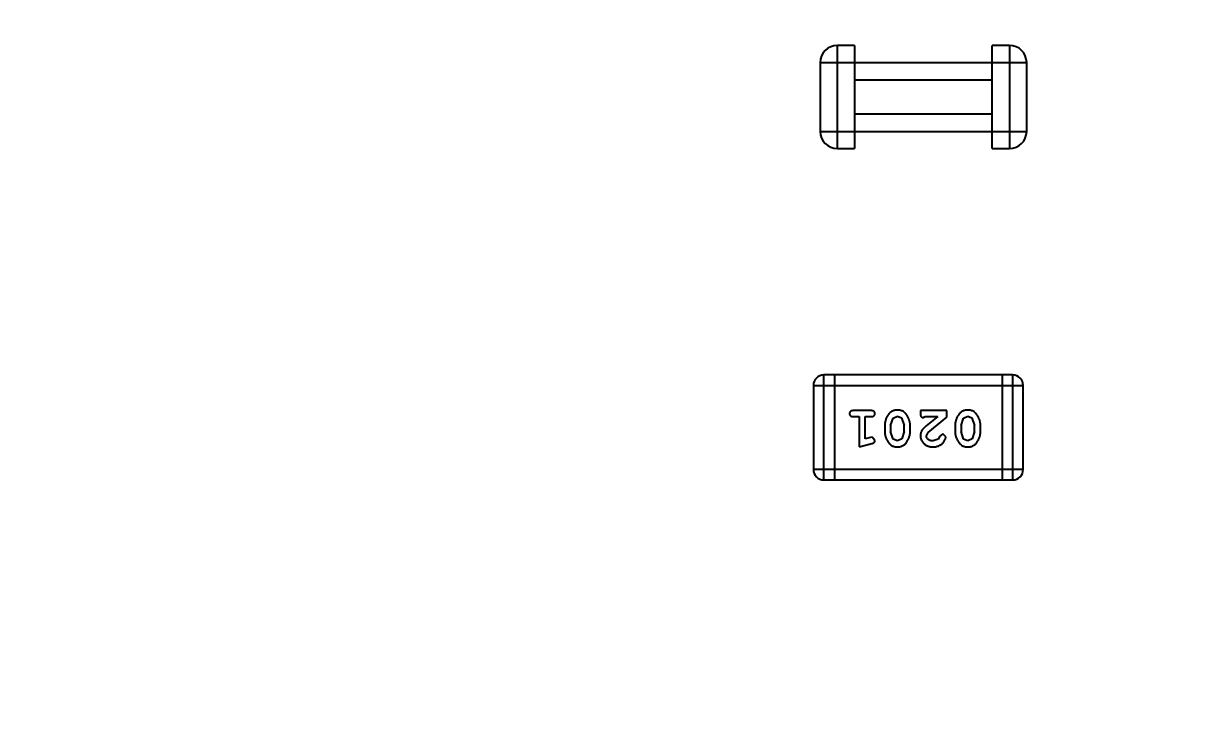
# Model space of a CAD drawing. Header units: millimetres. Extents: x -1 to 131, y 28 to 94.
# Drawn here: x 116.828 to 120.203, y 61.473 to 63.465 of the extents above; entities that cross this region are included whole.
import ezdxf

# ---------------------------------------------------------------- set-up
doc = ezdxf.new("R2010")
doc.units = ezdxf.units.MM
doc.header["$LTSCALE"] = 1.21
doc.header["$MEASUREMENT"] = 0
doc.header["$PDMODE"] = 3
doc.header["$PDSIZE"] = 0.3125
doc.layers.get('0').update_dxf_attribs({"linetype": 'CONTINUOUS'})
doc.layers.get('DEFPOINTS').update_dxf_attribs({"linetype": 'CONTINUOUS'})
doc.layers.add('Dim', color=3, linetype='CONTINUOUS', lineweight=25)
doc.styles.get("Standard").update_dxf_attribs({"font": 'txt', "width": 0.8})
doc.dimstyles.get("Standard").update_dxf_attribs({"dimtxt": 0.15625, "dimasz": 0.1875, "dimexe": 0.125, "dimexo": 0.0625, "dimgap": 0.09, "dimtad": 0, "dimtih": 1, "dimtoh": 1, "dimzin": 4, "dimdsep": 46, "dimtxsty": 'Standard', "dimblk": '_FILLED', "dimblk1": '_FILLED', "dimblk2": '_FILLED', "dimcen": 0.09, "dimazin": 1, "dimtp": 0.01, "dimtm": 0.01, "dimtfac": 1, "dimtofl": 0, "dimtmove": 0, "dimatfit": 3, "dimldrblk": '_FILLED', "dimfxl": 1, "dimtolj": 1, "dimtzin": 4, "dimarcsym": 0})

# ---------------------------------------------------------------- blocks, each defined once
blk = doc.blocks.new('_FILLED')
at = {"color": 0, "linetype": 'ByBlock'}
blk.add_solid([(0, 0), (-1, 0.1667), (-1, -0.1667)], dxfattribs=at)
blk = doc.blocks.new('*D24')
at = {"color": 0, "linetype": 'ByBlock', "lineweight": -2}
for p, q in [((102.1848, 59.1277), (102.1848, 69.0592)), ((123.7348, 59.1277), (123.7348, 69.0592)), ((102.1848, 68.9342), (111.4032, 68.9342)), ((123.7348, 68.9342), (114.5165, 68.9342))]:
    blk.add_line(p, q, dxfattribs=at)
at = {"layer": 'DEFPOINTS', "color": 0, "linetype": 'ByBlock'}
for p in [(102.1848, 59.0652), (123.7348, 59.0652)]:
    blk.add_point(p, dxfattribs=at)
at = {"color": 0, "linetype": 'ByBlock', "lineweight": -2, "rotation": 180}
blk.add_blockref('_FILLED', (102.1848, 68.9342), dxfattribs=at)
at = {"color": 0, "linetype": 'ByBlock', "lineweight": -2}
blk.add_blockref('_FILLED', (123.7348, 68.9342), dxfattribs=at)
at = {"color": 0, "linetype": 'ByBlock', "lineweight": -2, "insert": (112.9598, 68.9342), "char_height": 1, "attachment_point": 5}
blk.add_mtext('\\A1;21.55', dxfattribs=at)
blk = doc.blocks.new('*D25')
at = {"color": 0, "linetype": 'ByBlock', "lineweight": -2}
for p, q in [((99.4598, 55.5277), (99.4598, 71.01)), ((126.4597, 55.5277), (126.4597, 71.01)), ((99.4598, 70.885), (111.4031, 70.885)), ((126.4597, 70.885), (114.5164, 70.885))]:
    blk.add_line(p, q, dxfattribs=at)
at = {"layer": 'DEFPOINTS', "color": 0, "linetype": 'ByBlock'}
for p in [(99.4598, 55.4652), (126.4597, 55.4652)]:
    blk.add_point(p, dxfattribs=at)
at = {"color": 0, "linetype": 'ByBlock', "lineweight": -2, "rotation": 180}
blk.add_blockref('_FILLED', (99.4598, 70.885), dxfattribs=at)
at = {"color": 0, "linetype": 'ByBlock', "lineweight": -2}
blk.add_blockref('_FILLED', (126.4597, 70.885), dxfattribs=at)
at = {"color": 0, "linetype": 'ByBlock', "lineweight": -2, "insert": (112.9597, 70.885), "char_height": 1, "attachment_point": 5}
blk.add_mtext('\\A1;27.00', dxfattribs=at)

msp = doc.modelspace()

# ---------------------------------------------------------------- linework, layer by layer
at = {"color": 7, "linetype": 'Continuous'}
for p, q in [((119.1938, 63.101), (119.1938, 63.401)), ((119.2438, 63.401), (119.1938, 63.401)), ((119.2438, 63.401), (119.2438, 63.101)), ((119.6438, 63.101), (119.6438, 63.401)), ((119.6938, 63.401), (119.6438, 63.401)), ((119.6938, 63.401), (119.6938, 63.101)), ((119.1438, 63.351), (119.1438, 63.151)), ((119.1438, 63.351), (119.7438, 63.351)), ((119.7438, 63.151), (119.7438, 63.351)), ((119.2438, 63.301), (119.6438, 63.301)), ((119.6438, 63.201), (119.2438, 63.201)), ((119.1438, 63.151), (119.7438, 63.151)), ((119.1938, 63.101), (119.2438, 63.101)), ((119.6438, 63.101), (119.6938, 63.101)), ((119.1544, 62.1385), (119.1544, 62.4433)), ((119.7031, 62.4433), (119.1544, 62.4433)), ((119.1849, 62.4433), (119.1849, 62.1385)), ((119.6726, 62.4433), (119.6726, 62.1385)), ((119.7031, 62.4433), (119.7031, 62.1385)), ((119.124, 62.4128), (119.124, 62.1689)), ((119.124, 62.4128), (119.7336, 62.4128)), ((119.7336, 62.1689), (119.7336, 62.4128)), ((119.2919, 62.3396), (119.24, 62.3396)), ((119.24, 62.3223), (119.2573, 62.3223)), ((119.2573, 62.3223), (119.2573, 62.2342)), ((119.2746, 62.2574), (119.2746, 62.3223)), ((119.2746, 62.3223), (119.2919, 62.3223)), ((119.3485, 62.2963), (119.3558, 62.3181)), ((119.3558, 62.3181), (119.3681, 62.3239)), ((119.3681, 62.3239), (119.3802, 62.3186)), ((119.3802, 62.3186), (119.3879, 62.2963)), ((119.4351, 62.3396), (119.4351, 62.3318)), ((119.5121, 62.3396), (119.4351, 62.3396)), ((119.4437, 62.3192), (119.4492, 62.3223)), ((119.4492, 62.3223), (119.4854, 62.3223)), ((119.4854, 62.3223), (119.4518, 62.2953)), ((119.4571, 62.2758), (119.5121, 62.3208)), ((119.5121, 62.3208), (119.5121, 62.3396)), ((119.553, 62.2963), (119.5603, 62.3181)), ((119.5603, 62.3181), (119.5726, 62.3239)), ((119.5726, 62.3239), (119.5847, 62.3186)), ((119.5847, 62.3186), (119.5924, 62.2963)), ((119.3312, 62.2966), (119.3312, 62.2788)), ((119.3485, 62.2963), (119.3485, 62.2791)), ((119.3879, 62.2791), (119.3879, 62.2963)), ((119.4052, 62.2788), (119.4052, 62.2966)), ((119.5357, 62.2966), (119.5357, 62.2788)), ((119.553, 62.2963), (119.553, 62.2791)), ((119.5924, 62.2791), (119.5924, 62.2963)), ((119.6097, 62.2788), (119.6097, 62.2966)), ((119.2896, 62.2615), (119.2746, 62.2574)), ((119.295, 62.2625), (119.2896, 62.2615)), ((119.3029, 62.2533), (119.295, 62.2625)), ((119.3561, 62.2568), (119.3485, 62.2791)), ((119.3682, 62.2515), (119.3561, 62.2568)), ((119.3806, 62.2573), (119.3682, 62.2515)), ((119.3879, 62.2791), (119.3806, 62.2573)), ((119.4524, 62.2661), (119.4571, 62.2758)), ((119.4867, 62.2569), (119.4719, 62.2515)), ((119.4917, 62.2654), (119.4867, 62.2569)), ((119.5002, 62.272), (119.4917, 62.2654)), ((119.509, 62.2636), (119.5002, 62.272)), ((119.5606, 62.2568), (119.553, 62.2791)), ((119.5728, 62.2515), (119.5606, 62.2568)), ((119.5851, 62.2573), (119.5728, 62.2515)), ((119.5924, 62.2791), (119.5851, 62.2573)), ((119.2573, 62.2342), (119.2939, 62.2441)), ((119.7336, 62.1689), (119.124, 62.1689)), ((119.1544, 62.1385), (119.7031, 62.1385))]:
    msp.add_line(p, q, dxfattribs=at)
for centre, radius, start, end in [((119.1938, 63.351), 0.05, 90, 180), ((119.6938, 63.351), 0.05, 0, 90), ((119.1938, 63.151), 0.05, 180, 270), ((119.6938, 63.151), 0.05, 270, 0), ((119.1544, 62.4128), 0.0305, 90, 180), ((119.7031, 62.4128), 0.0305, 0, 90), ((119.1544, 62.1689), 0.0305, 180, 270), ((119.7031, 62.1689), 0.0305, 270, 0)]:
    msp.add_arc(centre, radius, start, end, dxfattribs=at)
for points, knots in [([(119.24, 62.3396), (119.2391, 62.3396), (119.2374, 62.3396), (119.2351, 62.3391), (119.2331, 62.3384), (119.2316, 62.3373), (119.2304, 62.336), (119.2296, 62.3345), (119.2291, 62.3328), (119.229, 62.3316), (119.229, 62.331)], [0, 0, 0, 0, 0.169012, 0.317488, 0.445429, 0.560977, 0.67065, 0.776666, 0.88492, 1, 1, 1, 1]), ([(119.229, 62.331), (119.229, 62.3304), (119.2291, 62.3292), (119.2296, 62.3275), (119.2304, 62.326), (119.2316, 62.3247), (119.2331, 62.3236), (119.2351, 62.3229), (119.2374, 62.3224), (119.2391, 62.3223), (119.24, 62.3223)], [0, 0, 0, 0, 0.11517, 0.223509, 0.328254, 0.438012, 0.553651, 0.682263, 0.830856, 1, 1, 1, 1]), ([(119.3029, 62.331), (119.3029, 62.3316), (119.3028, 62.3328), (119.3023, 62.3345), (119.3015, 62.336), (119.3003, 62.3373), (119.2988, 62.3384), (119.2968, 62.3391), (119.2945, 62.3396), (119.2928, 62.3396), (119.2919, 62.3396)], [0, 0, 0, 0, 0.115051, 0.223278, 0.329269, 0.437893, 0.554681, 0.682591, 0.83103, 1, 1, 1, 1]), ([(119.2919, 62.3223), (119.2928, 62.3223), (119.2945, 62.3224), (119.2968, 62.3228), (119.2988, 62.3236), (119.3003, 62.3247), (119.3015, 62.326), (119.3023, 62.3275), (119.3028, 62.3292), (119.3029, 62.3304), (119.3029, 62.331)], [0, 0, 0, 0, 0.169102, 0.317658, 0.446239, 0.563118, 0.671828, 0.776546, 0.884858, 1, 1, 1, 1]), ([(119.3681, 62.3412), (119.3667, 62.3412), (119.3639, 62.3411), (119.3598, 62.3404), (119.3559, 62.3393), (119.3524, 62.3377), (119.349, 62.3356), (119.346, 62.3331), (119.3432, 62.3302), (119.3407, 62.3268), (119.3385, 62.3232), (119.3366, 62.3195), (119.3349, 62.3158), (119.3336, 62.312), (119.3325, 62.3082), (119.3318, 62.3044), (119.3313, 62.3005), (119.3313, 62.2979), (119.3312, 62.2966)], [0, 0, 0, 0, 0.067217, 0.131051, 0.19272, 0.252824, 0.312745, 0.373449, 0.436041, 0.501494, 0.567761, 0.632087, 0.695096, 0.757109, 0.817993, 0.878657, 0.939311, 1, 1, 1, 1]), ([(119.4052, 62.2966), (119.4051, 62.2977), (119.4051, 62.2998), (119.4048, 62.303), (119.4043, 62.3061), (119.4036, 62.3092), (119.4028, 62.3122), (119.4016, 62.3152), (119.4004, 62.3182), (119.3989, 62.3211), (119.3973, 62.3238), (119.3957, 62.3263), (119.394, 62.3287), (119.3924, 62.3308), (119.3907, 62.3326), (119.389, 62.3343), (119.3873, 62.3357), (119.3849, 62.3373), (119.3817, 62.3389), (119.3775, 62.3402), (119.3729, 62.3411), (119.3698, 62.3412), (119.3681, 62.3412)], [0, 0, 0, 0, 0.049886, 0.09882, 0.148132, 0.19689, 0.246038, 0.295176, 0.345305, 0.395692, 0.445312, 0.491875, 0.535813, 0.577009, 0.616081, 0.652689, 0.687585, 0.720206, 0.785062, 0.85223, 0.923759, 1, 1, 1, 1]), ([(119.4351, 62.3318), (119.4351, 62.3307), (119.4351, 62.3287), (119.4356, 62.326), (119.4362, 62.3238), (119.4373, 62.322), (119.4386, 62.3207), (119.4401, 62.3198), (119.4418, 62.3193), (119.4431, 62.3192), (119.4437, 62.3192)], [0, 0, 0, 0, 0.1844, 0.34094, 0.473574, 0.586824, 0.690029, 0.789175, 0.890445, 1, 1, 1, 1]), ([(119.5726, 62.3412), (119.5712, 62.3412), (119.5684, 62.3411), (119.5643, 62.3404), (119.5604, 62.3393), (119.5569, 62.3377), (119.5535, 62.3356), (119.5505, 62.3331), (119.5477, 62.3302), (119.5452, 62.3268), (119.543, 62.3232), (119.5411, 62.3195), (119.5394, 62.3158), (119.5381, 62.312), (119.537, 62.3082), (119.5363, 62.3044), (119.5358, 62.3005), (119.5358, 62.2979), (119.5357, 62.2966)], [0, 0, 0, 0, 0.067217, 0.131051, 0.19272, 0.252824, 0.312745, 0.373449, 0.436041, 0.501494, 0.567761, 0.632087, 0.695096, 0.757109, 0.817993, 0.878657, 0.939311, 1, 1, 1, 1]), ([(119.6097, 62.2966), (119.6097, 62.2977), (119.6096, 62.2998), (119.6093, 62.303), (119.6088, 62.3061), (119.6081, 62.3092), (119.6073, 62.3122), (119.6061, 62.3152), (119.6049, 62.3182), (119.6034, 62.3211), (119.6018, 62.3238), (119.6002, 62.3263), (119.5985, 62.3287), (119.5969, 62.3308), (119.5952, 62.3326), (119.5935, 62.3343), (119.5918, 62.3357), (119.5894, 62.3373), (119.5862, 62.3389), (119.582, 62.3402), (119.5775, 62.3411), (119.5743, 62.3412), (119.5726, 62.3412)], [0, 0, 0, 0, 0.049886, 0.09882, 0.148132, 0.19689, 0.246038, 0.295176, 0.345305, 0.395692, 0.445312, 0.491875, 0.535813, 0.577009, 0.616081, 0.652689, 0.687585, 0.720206, 0.785062, 0.85223, 0.923759, 1, 1, 1, 1]), ([(119.4518, 62.2953), (119.4509, 62.2945), (119.4492, 62.293), (119.4469, 62.2908), (119.4448, 62.2887), (119.4429, 62.2867), (119.4413, 62.2848), (119.4399, 62.2831), (119.4388, 62.2814), (119.4377, 62.2794), (119.4366, 62.2768), (119.4357, 62.2737), (119.4351, 62.2704), (119.4351, 62.2681), (119.4351, 62.267)], [0, 0, 0, 0, 0.103002, 0.197728, 0.285279, 0.365235, 0.437224, 0.502446, 0.560545, 0.611446, 0.707576, 0.80349, 0.900532, 1, 1, 1, 1]), ([(119.2939, 62.2441), (119.2947, 62.2444), (119.2963, 62.2448), (119.2984, 62.2457), (119.3, 62.2466), (119.3012, 62.2476), (119.302, 62.2488), (119.3025, 62.2501), (119.3029, 62.2516), (119.3029, 62.2527), (119.3029, 62.2533)], [0, 0, 0, 0, 0.187321, 0.344927, 0.475328, 0.579604, 0.674244, 0.773631, 0.882025, 1, 1, 1, 1]), ([(119.3312, 62.2788), (119.3312, 62.2778), (119.3313, 62.2756), (119.3316, 62.2724), (119.3321, 62.2693), (119.3328, 62.2662), (119.3337, 62.2631), (119.3348, 62.2601), (119.3361, 62.2572), (119.3376, 62.2543), (119.3392, 62.2516), (119.3408, 62.249), (119.3425, 62.2467), (119.3442, 62.2446), (119.3459, 62.2427), (119.3476, 62.2411), (119.3493, 62.2396), (119.3517, 62.2381), (119.3549, 62.2365), (119.359, 62.2352), (119.3636, 62.2344), (119.3667, 62.2343), (119.3684, 62.2342)], [0, 0, 0, 0, 0.049855, 0.099516, 0.148482, 0.19758, 0.246804, 0.296268, 0.346517, 0.397047, 0.446826, 0.49336, 0.537801, 0.579207, 0.617974, 0.654833, 0.689171, 0.722088, 0.786392, 0.853518, 0.924186, 1, 1, 1, 1]), ([(119.3684, 62.2342), (119.3698, 62.2343), (119.3726, 62.2343), (119.3767, 62.2351), (119.3805, 62.2362), (119.3841, 62.2378), (119.3874, 62.2398), (119.3905, 62.2423), (119.3932, 62.2453), (119.3957, 62.2487), (119.3979, 62.2523), (119.3998, 62.256), (119.4015, 62.2597), (119.4028, 62.2634), (119.4039, 62.2672), (119.4046, 62.2711), (119.4051, 62.2749), (119.4051, 62.2775), (119.4052, 62.2788)], [0, 0, 0, 0, 0.06692, 0.130834, 0.19258, 0.252759, 0.312631, 0.373411, 0.436359, 0.501894, 0.568244, 0.632472, 0.69556, 0.757163, 0.818592, 0.878885, 0.939235, 1, 1, 1, 1]), ([(119.4351, 62.267), (119.4351, 62.2659), (119.4352, 62.2637), (119.4356, 62.2604), (119.4365, 62.2573), (119.4376, 62.2544), (119.439, 62.2515), (119.4408, 62.2488), (119.4429, 62.2462), (119.4453, 62.2438), (119.448, 62.2415), (119.4508, 62.2396), (119.4539, 62.2379), (119.4571, 62.2365), (119.4605, 62.2355), (119.4641, 62.2348), (119.4678, 62.2343), (119.4704, 62.2343), (119.4717, 62.2342)], [0, 0, 0, 0, 0.060981, 0.120256, 0.178148, 0.236115, 0.293993, 0.352864, 0.413358, 0.476056, 0.539296, 0.602396, 0.665116, 0.728325, 0.792919, 0.859317, 0.928302, 1, 1, 1, 1]), ([(119.4719, 62.2515), (119.4704, 62.2516), (119.4678, 62.2517), (119.4639, 62.2525), (119.4606, 62.2539), (119.4577, 62.2558), (119.4554, 62.2581), (119.4536, 62.2605), (119.4526, 62.2633), (119.4524, 62.2651), (119.4524, 62.2661)], [0, 0, 0, 0, 0.156344, 0.299348, 0.4327, 0.561, 0.682299, 0.791883, 0.89611, 1, 1, 1, 1]), ([(119.4717, 62.2342), (119.4734, 62.2343), (119.4768, 62.2344), (119.4817, 62.2353), (119.4865, 62.2367), (119.491, 62.2387), (119.4951, 62.2411), (119.4988, 62.244), (119.5019, 62.2472), (119.5044, 62.2508), (119.5064, 62.2544), (119.5078, 62.2577), (119.5088, 62.2607), (119.5089, 62.2627), (119.509, 62.2636)], [0, 0, 0, 0, 0.098286, 0.193983, 0.289056, 0.384352, 0.477435, 0.566197, 0.652355, 0.737986, 0.818188, 0.887401, 0.94802, 1, 1, 1, 1]), ([(119.5357, 62.2788), (119.5358, 62.2778), (119.5358, 62.2756), (119.5361, 62.2724), (119.5366, 62.2693), (119.5373, 62.2662), (119.5382, 62.2631), (119.5393, 62.2601), (119.5406, 62.2572), (119.5421, 62.2543), (119.5437, 62.2516), (119.5453, 62.249), (119.547, 62.2467), (119.5487, 62.2446), (119.5504, 62.2427), (119.5521, 62.2411), (119.5538, 62.2396), (119.5562, 62.2381), (119.5594, 62.2365), (119.5635, 62.2352), (119.5681, 62.2344), (119.5712, 62.2343), (119.5729, 62.2342)], [0, 0, 0, 0, 0.049855, 0.099516, 0.148482, 0.19758, 0.246804, 0.296268, 0.346517, 0.397047, 0.446826, 0.49336, 0.537801, 0.579207, 0.617974, 0.654833, 0.689171, 0.722088, 0.786392, 0.853518, 0.924186, 1, 1, 1, 1]), ([(119.5729, 62.2342), (119.5743, 62.2343), (119.5771, 62.2343), (119.5812, 62.2351), (119.585, 62.2362), (119.5886, 62.2378), (119.5919, 62.2398), (119.595, 62.2423), (119.5978, 62.2453), (119.6002, 62.2487), (119.6024, 62.2523), (119.6043, 62.256), (119.606, 62.2597), (119.6073, 62.2634), (119.6084, 62.2672), (119.6091, 62.2711), (119.6096, 62.2749), (119.6096, 62.2775), (119.6097, 62.2788)], [0, 0, 0, 0, 0.06692, 0.130834, 0.19258, 0.252759, 0.312631, 0.373411, 0.436359, 0.501894, 0.568244, 0.632472, 0.69556, 0.757163, 0.818592, 0.878885, 0.939235, 1, 1, 1, 1])]:
    msp.add_open_spline(points, degree=3, knots=knots, dxfattribs=at)

# ---------------------------------------------------------------- dimensions: what is measured, and where the dimension line sits
at = {"layer": 'Dim'}
for base, p1, p2, picture, middle in [((126.4597, 70.885), (99.4598, 55.4652), (126.4597, 55.4652), '*D25', (112.9597, 70.885)), ((123.7348, 68.9342), (102.1848, 59.0652), (123.7348, 59.0652), '*D24', (112.9598, 68.9342))]:
    dim = msp.add_linear_dim(base=base, p1=p1, p2=p2, dimstyle='Standard', override={"dimtxt": 1, "dimasz": 1, "dimtih": 0, "dimtoh": 0, "dimzin": 0, "dimcen": 0.198, "dimadec": 0, "dimazin": 0, "dimtp": 0, "dimtm": 0, "dimtdec": 4, "dimtzin": 0}, dxfattribs=at)
    dim.commit()
    dim.dimension.update_dxf_attribs({"geometry": picture, "text_midpoint": middle})

doc.saveas('drawing.dxf')
